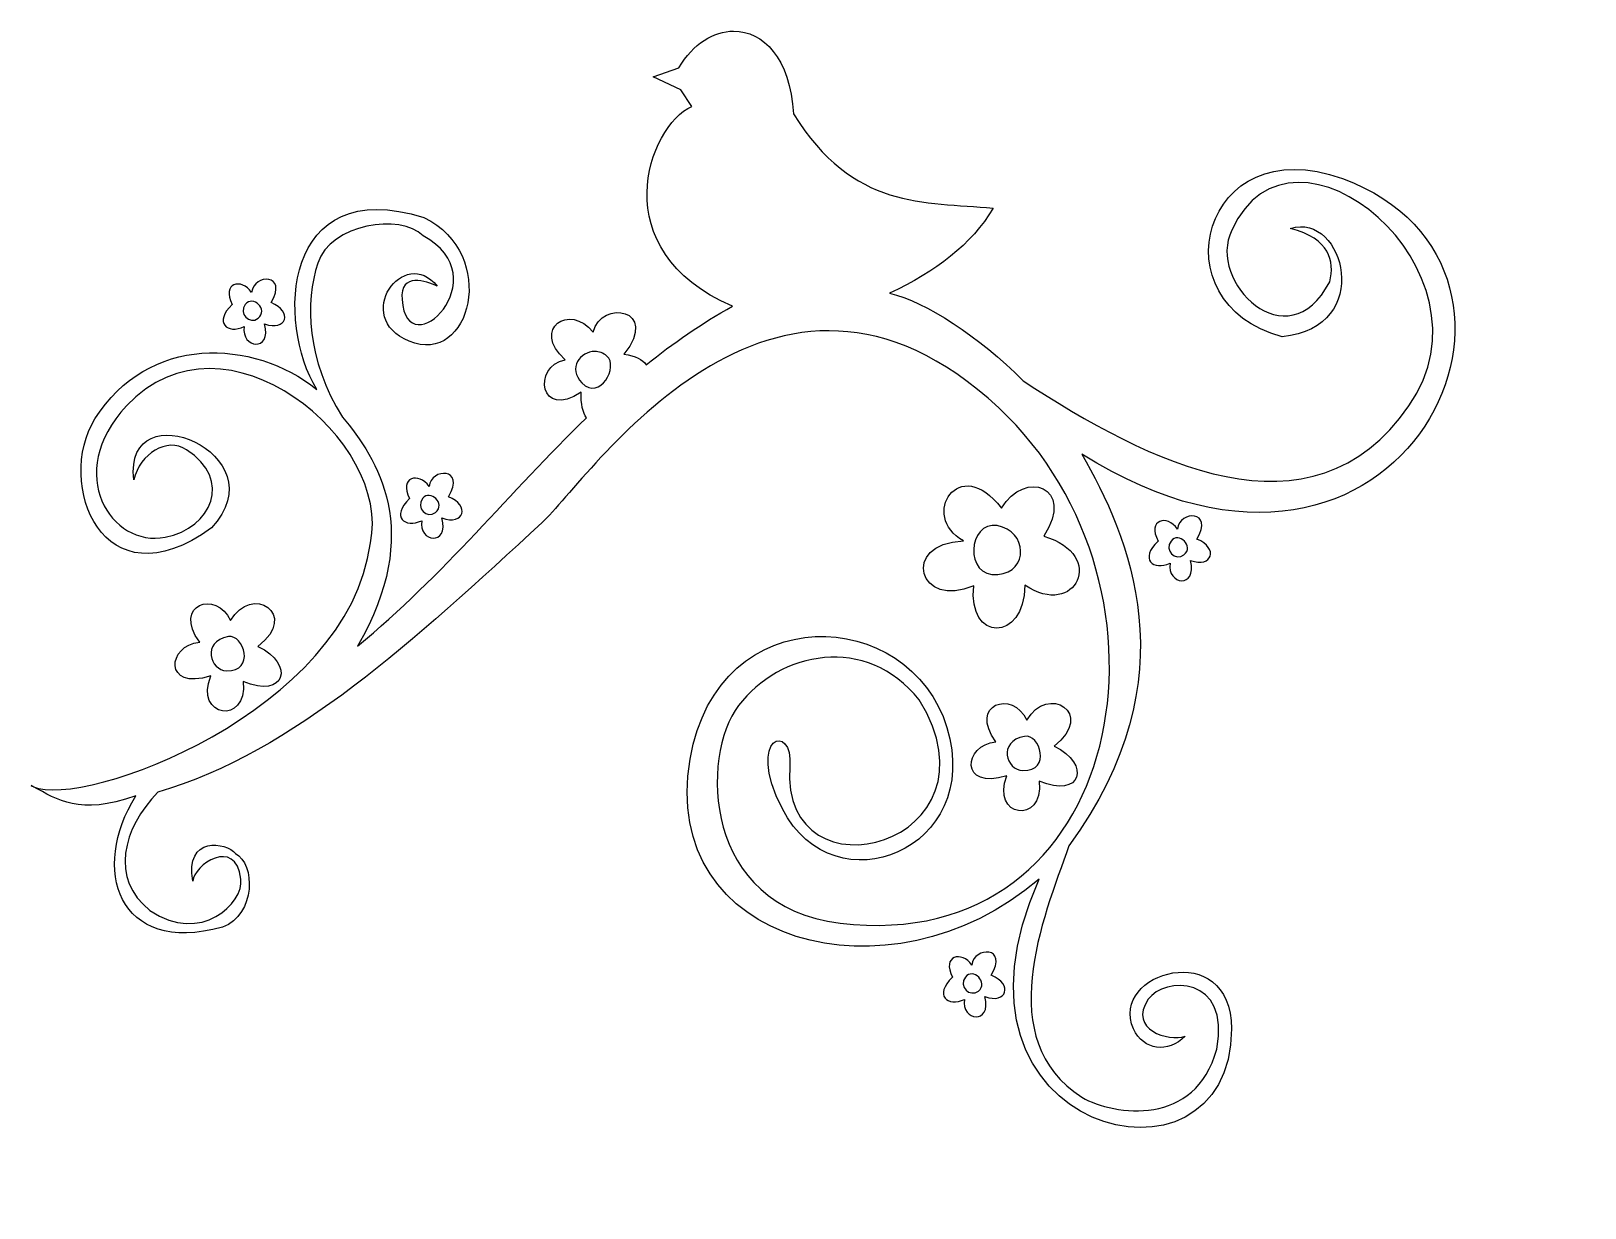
# Model space of a CAD drawing. Header units: centimetres. Extents: x -14.5 to 18, y -11.4 to 13.2.
import ezdxf

# ---------------------------------------------------------------- set-up
doc = ezdxf.new("R2010")
doc.units = ezdxf.units.CM
doc.header["$MEASUREMENT"] = 0
doc.layers.add('Layer 1', color=7, linetype='Continuous')

msp = doc.modelspace()

# ---------------------------------------------------------------- linework, layer by layer
at = {"layer": 'Layer 1', "lineweight": 25}
for points, knots in [([(0.19049, 13.23213), (-0.2264, 13.23097), (-0.65885, 12.96881), (-0.95549, 12.46732), (-0.95549, 12.46732), (-0.95549, 12.46732), (-1.49789, 12.27384), (-1.49789, 12.27384), (-1.49789, 12.27384), (-1.49789, 12.27384), (-0.91663, 12.00264), (-0.91663, 12.00264), (-0.91663, 12.00264), (-0.91663, 12.00264), (-0.68429, 11.65372), (-0.68429, 11.65372), (-0.68429, 11.65372), (-1.60895, 11.25017), (-2.54636, 8.62798), (0.16733, 7.47165), (0.16733, 7.47165), (-0.4867, 7.10737), (-1.08212, 6.69299), (-1.6401, 6.24382), (-1.6401, 6.24382), (-1.71772, 6.35407), (-1.86551, 6.43509), (-2.10725, 6.46458), (-2.10725, 6.46458), (-1.34904, 7.41956), (-2.58103, 7.61696), (-2.75631, 6.92926), (-2.75631, 6.92926), (-3.23714, 7.54154), (-4.0663, 7.0031), (-3.33674, 6.34883), (-3.33674, 6.34883), (-4.04471, 6.21117), (-3.8611, 5.07617), (-3.00767, 5.67083), (-3.00767, 5.67083), (-3.01159, 5.41589), (-2.96869, 5.24096), (-2.89605, 5.12844), (-2.89605, 5.12844), (-4.49212, 3.58858), (-5.88094, 1.83351), (-7.69327, 0.34609), (-7.69327, 0.34609), (-6.28799, 2.76956), (-7.28034, 4.27646), (-8.00333, 5.14828), (-8.00333, 5.14828), (-8.76169, 6.33818), (-8.78877, 7.56219), (-8.52506, 8.37289), (-8.52506, 8.37289), (-8.26006, 9.18752), (-6.7834, 9.42691), (-6.31909, 8.94505), (-6.31909, 8.94505), (-4.69606, 8.07913), (-6.65904, 6.15946), (-6.75896, 7.60891), (-6.75896, 7.60891), (-6.79975, 8.20055), (-6.24799, 7.98997), (-6.01895, 7.89003), (-6.01895, 7.89003), (-6.71661, 8.76066), (-7.82088, 7.2384), (-6.60931, 6.73578), (-6.60931, 6.73578), (-5.32206, 6.20176), (-4.72279, 8.55559), (-6.29925, 9.33035), (-6.29925, 9.33035), (-9.27195, 10.24942), (-9.39707, 7.11676), (-8.54573, 5.72871), (-8.54573, 5.72871), (-9.87642, 6.79836), (-12.08989, 6.87789), (-13.19247, 5.10942), (-13.19247, 5.10942), (-14.02633, 3.77197), (-13.03912, 1.16464), (-10.75251, 2.82491), (-10.75251, 2.82491), (-9.3009, 4.36938), (-12.59945, 5.75325), (-12.37888, 3.83198), (-12.37888, 3.83198), (-12.24921, 4.38604), (-11.68875, 4.73258), (-11.27176, 4.46284), (-11.27176, 4.46284), (-10.29745, 3.83259), (-10.74861, 2.8239), (-11.72073, 2.63143), (-11.72073, 2.63143), (-12.84463, 2.40891), (-13.86248, 3.96049), (-12.53432, 5.38062), (-12.53432, 5.38062), (-10.46174, 7.5967), (-6.95074, 4.6163), (-7.42207, 2.51485), (-7.42207, 2.51485), (-7.8705, -1.02902), (-13.4529, -3.07076), (-14.48314, -2.59492), (-14.48314, -2.59492), (-13.97547, -2.86663), (-13.53282, -3.20346), (-12.34001, -2.79005), (-12.34001, -2.79005), (-13.2799, -4.30407), (-12.7375, -6.14326), (-10.52018, -5.54006), (-10.52018, -5.54006), (-9.81152, -5.26411), (-9.83703, -4.20641), (-10.24733, -3.99721), (-10.24733, -3.99721), (-10.43127, -3.75255), (-11.32004, -3.62339), (-11.1403, -4.57185), (-11.1403, -4.57185), (-11.1331, -4.24442), (-10.24454, -3.62788), (-10.13323, -4.53299), (-10.13323, -4.53299), (-10.07334, -5.01991), (-10.96387, -5.91909), (-12.04153, -5.18618), (-12.04153, -5.18618), (-12.88006, -4.53068), (-12.61561, -3.46373), (-11.87534, -2.71315), (-11.87534, -2.71315), (-9.00714, -1.86723), (-6.49352, 0.48539), (-3.82126, 2.94066), (-3.82126, 2.94066), (-2.86735, 3.81711), (1.00998, 9.75296), (5.74426, 5.34176), (5.74426, 5.34176), (9.80266, 1.56029), (8.43818, -6.17279), (2.42291, -5.45324), (2.42291, -5.45324), (-0.46871, -5.10735), (-0.50663, -1.94928), (0.29136, -0.89745), (0.29136, -0.89745), (1.15118, 0.23588), (2.97278, 0.61242), (4.07903, -0.77673), (4.07903, -0.77673), (5.95211, -3.81165), (1.16216, -5.08266), (1.36788, -2.17076), (1.36788, -2.17076), (1.45163, -1.24193), (0.41162, -1.49824), (1.21327, -3.06124), (1.21327, -3.06124), (2.29807, -5.17634), (5.4359, -3.91342), (4.65946, -1.35716), (4.65946, -1.35716), (3.88607, 1.18908), (-0.13337, 1.39686), (-0.72316, -2.01614), (-0.72316, -2.01614), (-1.39156, -5.88415), (3.44312, -7.21596), (6.59588, -4.53299), (6.59588, -4.53299), (4.17397, -9.88959), (10.62197, -11.41938), (10.62334, -7.66996), (10.62334, -7.66996), (10.62405, -5.72948), (8.03501, -6.4848), (8.57116, -7.66996), (8.57116, -7.66996), (8.77597, -8.12267), (9.2937, -8.18505), (9.65513, -7.82457), (9.65513, -7.82457), (9.30491, -7.93912), (8.44821, -7.68686), (8.88039, -7.04984), (8.88039, -7.04984), (9.19967, -6.57924), (10.61897, -6.53177), (10.31328, -8.09577), (10.31328, -8.09577), (9.8736, -9.72429), (8.17376, -9.49426), (7.48637, -9.10201), (7.48637, -9.10201), (5.61736, -7.88389), (6.66653, -5.3847), (7.21517, -3.83598), (7.21517, -3.83598), (9.80525, -0.29071), (8.45311, 2.67833), (7.48637, 4.37355), (7.48637, 4.37355), (14.28404, 0.08298), (18.02921, 8.29228), (12.94671, 10.14394), (12.94671, 10.14394), (10.00653, 11.21511), (9.05087, 7.51946), (11.68498, 6.83169), (11.68498, 6.83169), (13.63936, 7.01718), (12.97735, 9.4589), (11.86275, 9.09801), (11.86275, 9.09801), (12.68415, 8.87508), (12.79109, 8.42775), (12.68047, 7.98015), (12.68047, 7.98015), (11.80254, 6.29628), (10.09993, 7.98524), (10.6283, 9.06411), (10.6283, 9.06411), (11.89036, 11.85233), (16.31355, 8.21184), (14.34073, 5.38062), (14.34073, 5.38062), (12.29111, 2.43918), (8.87339, 4.19794), (6.25771, 5.9073), (6.25771, 5.9073), (5.33811, 6.84203), (4.20239, 7.56472), (3.45892, 7.74285), (3.45892, 7.74285), (4.42444, 8.19103), (5.1781, 8.76608), (5.62767, 9.52383), (5.62767, 9.52383), (4.17852, 9.65902), (2.69686, 9.48394), (1.4456, 11.49911), (1.4456, 11.49911), (1.37592, 12.67811), (0.79978, 13.23382), (0.19049, 13.23213)], [0, 0, 0, 0, 0.01538462, 0.01538462, 0.01538462, 0.01538462, 0.03076923, 0.03076923, 0.03076923, 0.03076923, 0.04615385, 0.04615385, 0.04615385, 0.04615385, 0.06153846, 0.06153846, 0.06153846, 0.06153846, 0.07692308, 0.07692308, 0.07692308, 0.07692308, 0.09230769, 0.09230769, 0.09230769, 0.09230769, 0.10769231, 0.10769231, 0.10769231, 0.10769231, 0.12307692, 0.12307692, 0.12307692, 0.12307692, 0.13846154, 0.13846154, 0.13846154, 0.13846154, 0.15384615, 0.15384615, 0.15384615, 0.15384615, 0.16923077, 0.16923077, 0.16923077, 0.16923077, 0.18461538, 0.18461538, 0.18461538, 0.18461538, 0.2, 0.2, 0.2, 0.2, 0.21538462, 0.21538462, 0.21538462, 0.21538462, 0.23076923, 0.23076923, 0.23076923, 0.23076923, 0.24615385, 0.24615385, 0.24615385, 0.24615385, 0.26153846, 0.26153846, 0.26153846, 0.26153846, 0.27692308, 0.27692308, 0.27692308, 0.27692308, 0.29230769, 0.29230769, 0.29230769, 0.29230769, 0.30769231, 0.30769231, 0.30769231, 0.30769231, 0.32307692, 0.32307692, 0.32307692, 0.32307692, 0.33846154, 0.33846154, 0.33846154, 0.33846154, 0.35384615, 0.35384615, 0.35384615, 0.35384615, 0.36923077, 0.36923077, 0.36923077, 0.36923077, 0.38461538, 0.38461538, 0.38461538, 0.38461538, 0.4, 0.4, 0.4, 0.4, 0.41538462, 0.41538462, 0.41538462, 0.41538462, 0.43076923, 0.43076923, 0.43076923, 0.43076923, 0.44615385, 0.44615385, 0.44615385, 0.44615385, 0.46153846, 0.46153846, 0.46153846, 0.46153846, 0.47692308, 0.47692308, 0.47692308, 0.47692308, 0.49230769, 0.49230769, 0.49230769, 0.49230769, 0.50769231, 0.50769231, 0.50769231, 0.50769231, 0.52307692, 0.52307692, 0.52307692, 0.52307692, 0.53846154, 0.53846154, 0.53846154, 0.53846154, 0.55384615, 0.55384615, 0.55384615, 0.55384615, 0.56923077, 0.56923077, 0.56923077, 0.56923077, 0.58461538, 0.58461538, 0.58461538, 0.58461538, 0.6, 0.6, 0.6, 0.6, 0.61538462, 0.61538462, 0.61538462, 0.61538462, 0.63076923, 0.63076923, 0.63076923, 0.63076923, 0.64615385, 0.64615385, 0.64615385, 0.64615385, 0.66153846, 0.66153846, 0.66153846, 0.66153846, 0.67692308, 0.67692308, 0.67692308, 0.67692308, 0.69230769, 0.69230769, 0.69230769, 0.69230769, 0.70769231, 0.70769231, 0.70769231, 0.70769231, 0.72307692, 0.72307692, 0.72307692, 0.72307692, 0.73846154, 0.73846154, 0.73846154, 0.73846154, 0.75384615, 0.75384615, 0.75384615, 0.75384615, 0.76923077, 0.76923077, 0.76923077, 0.76923077, 0.78461538, 0.78461538, 0.78461538, 0.78461538, 0.8, 0.8, 0.8, 0.8, 0.81538462, 0.81538462, 0.81538462, 0.81538462, 0.83076923, 0.83076923, 0.83076923, 0.83076923, 0.84615385, 0.84615385, 0.84615385, 0.84615385, 0.86153846, 0.86153846, 0.86153846, 0.86153846, 0.87692308, 0.87692308, 0.87692308, 0.87692308, 0.89230769, 0.89230769, 0.89230769, 0.89230769, 0.90769231, 0.90769231, 0.90769231, 0.90769231, 0.92307692, 0.92307692, 0.92307692, 0.92307692, 0.93846154, 0.93846154, 0.93846154, 0.93846154, 0.95384615, 0.95384615, 0.95384615, 0.95384615, 0.96923077, 0.96923077, 0.96923077, 0.96923077, 1, 1, 1, 1]), ([(-9.9097, 7.75938), (-9.86763, 8.15285), (-9.13422, 8.1604), (-9.50309, 7.5464), (-9.50309, 7.5464), (-9.03874, 7.36189), (-9.17903, 6.93301), (-9.63863, 7.10106), (-9.63863, 7.10106), (-9.48469, 6.49962), (-10.13946, 6.58984), (-10.0646, 7.04298), (-10.0646, 7.04298), (-10.41564, 6.8785), (-10.71709, 7.12438), (-10.31631, 7.50767), (-10.31631, 7.50767), (-10.55059, 7.95559), (-10.12142, 8.07091), (-9.9097, 7.75938)], [0, 0, 0, 0, 0.16666667, 0.16666667, 0.16666667, 0.16666667, 0.33333333, 0.33333333, 0.33333333, 0.33333333, 0.5, 0.5, 0.5, 0.5, 0.66666667, 0.66666667, 0.66666667, 0.66666667, 1, 1, 1, 1]), ([(-9.77416, 7.21724), (-9.95119, 7.07532), (-10.19422, 7.3161), (-10.04524, 7.50767), (-10.04524, 7.50767), (-9.88604, 7.71239), (-9.55063, 7.39644), (-9.77416, 7.21724)], [0, 0, 0, 0, 0.33333333, 0.33333333, 0.33333333, 0.33333333, 1, 1, 1, 1]), ([(-2.71662, 6.52163), (-2.63164, 6.52056), (-2.54359, 6.49195), (-2.46527, 6.42655), (-2.46527, 6.42655), (-2.21175, 6.21484), (-2.6106, 5.47668), (-2.98865, 5.86431), (-2.98865, 5.86431), (-3.29076, 6.17408), (-3.02015, 6.52548), (-2.71662, 6.52163)], [0, 0, 0, 0, 0.25, 0.25, 0.25, 0.25, 0.5, 0.5, 0.5, 0.5, 1, 1, 1, 1]), ([(5.8021, 3.24107), (4.91228, 4.40704), (4.07629, 3.07063), (5.00825, 2.55371), (5.00825, 2.55371), (3.65487, 2.5022), (4.08838, 1.09884), (5.22123, 1.61463), (5.22123, 1.61463), (5.08925, 0.44552), (6.27739, 0.41217), (6.29584, 1.62431), (6.29584, 1.62431), (7.35767, 0.90493), (8.02163, 2.27033), (6.69277, 2.65052), (6.69277, 2.65052), (7.35302, 3.70192), (6.29253, 4.05571), (5.8021, 3.24107)], [0, 0, 0, 0, 0.16666667, 0.16666667, 0.16666667, 0.16666667, 0.33333333, 0.33333333, 0.33333333, 0.33333333, 0.5, 0.5, 0.5, 0.5, 0.66666667, 0.66666667, 0.66666667, 0.66666667, 1, 1, 1, 1]), ([(-6.19214, 3.6933), (-6.15007, 4.08676), (-5.41666, 4.09432), (-5.78553, 3.48031), (-5.78553, 3.48031), (-5.32118, 3.29581), (-5.46147, 2.86693), (-5.92106, 3.03498), (-5.92106, 3.03498), (-5.76713, 2.43354), (-6.4219, 2.52376), (-6.34704, 2.97689), (-6.34704, 2.97689), (-6.69808, 2.81242), (-6.99952, 3.05829), (-6.59874, 3.44159), (-6.59874, 3.44159), (-6.83303, 3.88951), (-6.40386, 4.00483), (-6.19214, 3.6933)], [0, 0, 0, 0, 0.16666667, 0.16666667, 0.16666667, 0.16666667, 0.33333333, 0.33333333, 0.33333333, 0.33333333, 0.5, 0.5, 0.5, 0.5, 0.66666667, 0.66666667, 0.66666667, 0.66666667, 1, 1, 1, 1]), ([(-6.0566, 3.15115), (-6.23363, 3.00924), (-6.47665, 3.25001), (-6.32767, 3.44159), (-6.32767, 3.44159), (-6.16847, 3.6463), (-5.83307, 3.33035), (-6.0566, 3.15115)], [0, 0, 0, 0, 0.33333333, 0.33333333, 0.33333333, 0.33333333, 1, 1, 1, 1]), ([(5.72465, 1.84698), (5.01567, 1.7766), (5.09706, 2.97763), (5.71497, 2.87318), (5.71497, 2.87318), (6.34578, 2.76655), (6.38643, 1.91268), (5.72465, 1.84698)], [0, 0, 0, 0, 0.33333333, 0.33333333, 0.33333333, 0.33333333, 1, 1, 1, 1]), ([(9.49133, 2.80263), (9.5334, 3.1961), (10.26681, 3.20365), (9.89794, 2.58965), (9.89794, 2.58965), (10.36229, 2.40514), (10.222, 1.97626), (9.7624, 2.14431), (9.7624, 2.14431), (9.91634, 1.54287), (9.26157, 1.63309), (9.33643, 2.08623), (9.33643, 2.08623), (8.98538, 1.92175), (8.68394, 2.16763), (9.08472, 2.55092), (9.08472, 2.55092), (8.85044, 2.99884), (9.2796, 3.11416), (9.49133, 2.80263)], [0, 0, 0, 0, 0.16666667, 0.16666667, 0.16666667, 0.16666667, 0.33333333, 0.33333333, 0.33333333, 0.33333333, 0.5, 0.5, 0.5, 0.5, 0.66666667, 0.66666667, 0.66666667, 0.66666667, 1, 1, 1, 1]), ([(9.62687, 2.26049), (9.44984, 2.11857), (9.20681, 2.35935), (9.35579, 2.55092), (9.35579, 2.55092), (9.51499, 2.75564), (9.8504, 2.43969), (9.62687, 2.26049)], [0, 0, 0, 0, 0.33333333, 0.33333333, 0.33333333, 0.33333333, 1, 1, 1, 1]), ([(-10.34975, 0.88646), (-10.64722, 1.52907), (-11.58001, 1.22807), (-10.99839, 0.43145), (-10.99839, 0.43145), (-11.67518, 0.37799), (-11.77177, -0.59463), (-10.76604, -0.27528), (-10.76604, -0.27528), (-11.12274, -1.14453), (-9.98981, -1.31956), (-10.08836, -0.39145), (-10.08836, -0.39145), (-9.20612, -0.76573), (-8.99602, -0.03321), (-9.77856, 0.34432), (-9.77856, 0.34432), (-8.89611, 1.02696), (-9.91789, 1.65627), (-10.34975, 0.88646)], [0, 0, 0, 0, 0.16666667, 0.16666667, 0.16666667, 0.16666667, 0.33333333, 0.33333333, 0.33333333, 0.33333333, 0.5, 0.5, 0.5, 0.5, 0.66666667, 0.66666667, 0.66666667, 0.66666667, 1, 1, 1, 1]), ([(-10.43688, -0.16878), (-10.77413, -0.15801), (-10.97251, 0.43855), (-10.39816, 0.54762), (-10.39816, 0.54762), (-10.07917, 0.6082), (-9.82269, -0.1884), (-10.43688, -0.16878)], [0, 0, 0, 0, 0.33333333, 0.33333333, 0.33333333, 0.33333333, 1, 1, 1, 1]), ([(6.33457, -1.20258), (6.03709, -0.55997), (5.10431, -0.86097), (5.68593, -1.6576), (5.68593, -1.6576), (5.00914, -1.71105), (4.91255, -2.68367), (5.91828, -2.36432), (5.91828, -2.36432), (5.56157, -3.23357), (6.69451, -3.40861), (6.59596, -2.48049), (6.59596, -2.48049), (7.4782, -2.85478), (7.6883, -2.12225), (6.90576, -1.74473), (6.90576, -1.74473), (7.7882, -1.06208), (6.76643, -0.43277), (6.33457, -1.20258)], [0, 0, 0, 0, 0.16666667, 0.16666667, 0.16666667, 0.16666667, 0.33333333, 0.33333333, 0.33333333, 0.33333333, 0.5, 0.5, 0.5, 0.5, 0.66666667, 0.66666667, 0.66666667, 0.66666667, 1, 1, 1, 1]), ([(6.24744, -2.25783), (5.91019, -2.24705), (5.71181, -1.65049), (6.28616, -1.54142), (6.28616, -1.54142), (6.60514, -1.48085), (6.86163, -2.27745), (6.24744, -2.25783)], [0, 0, 0, 0, 0.33333333, 0.33333333, 0.33333333, 0.33333333, 1, 1, 1, 1]), ([(-14.53192, -2.56846), (-14.51805, -2.57738), (-14.50266, -2.58561), (-14.48645, -2.59326), (-14.48645, -2.59326), (-14.50164, -2.58514), (-14.51659, -2.57643), (-14.53192, -2.56846)], [0, 0, 0, 0, 0.33333333, 0.33333333, 0.33333333, 0.33333333, 1, 1, 1, 1]), ([(5.18251, -6.33359), (5.22458, -5.94013), (5.95799, -5.93257), (5.58912, -6.54658), (5.58912, -6.54658), (6.05347, -6.73108), (5.91318, -7.15996), (5.45358, -6.99191), (5.45358, -6.99191), (5.60752, -7.59335), (4.95275, -7.50313), (5.02761, -7.05), (5.02761, -7.05), (4.67656, -7.21447), (4.37512, -6.9686), (4.7759, -6.5853), (4.7759, -6.5853), (4.54162, -6.13738), (4.97078, -6.02206), (5.18251, -6.33359)], [0, 0, 0, 0, 0.16666667, 0.16666667, 0.16666667, 0.16666667, 0.33333333, 0.33333333, 0.33333333, 0.33333333, 0.5, 0.5, 0.5, 0.5, 0.66666667, 0.66666667, 0.66666667, 0.66666667, 1, 1, 1, 1]), ([(5.31805, -6.87574), (5.14102, -7.01765), (4.89799, -6.77687), (5.04697, -6.5853), (5.04697, -6.5853), (5.20617, -6.38059), (5.54158, -6.69654), (5.31805, -6.87574)], [0, 0, 0, 0, 0.33333333, 0.33333333, 0.33333333, 0.33333333, 1, 1, 1, 1])]:
    msp.add_open_spline(points, degree=3, knots=knots, dxfattribs=at)

doc.saveas('drawing.dxf')
